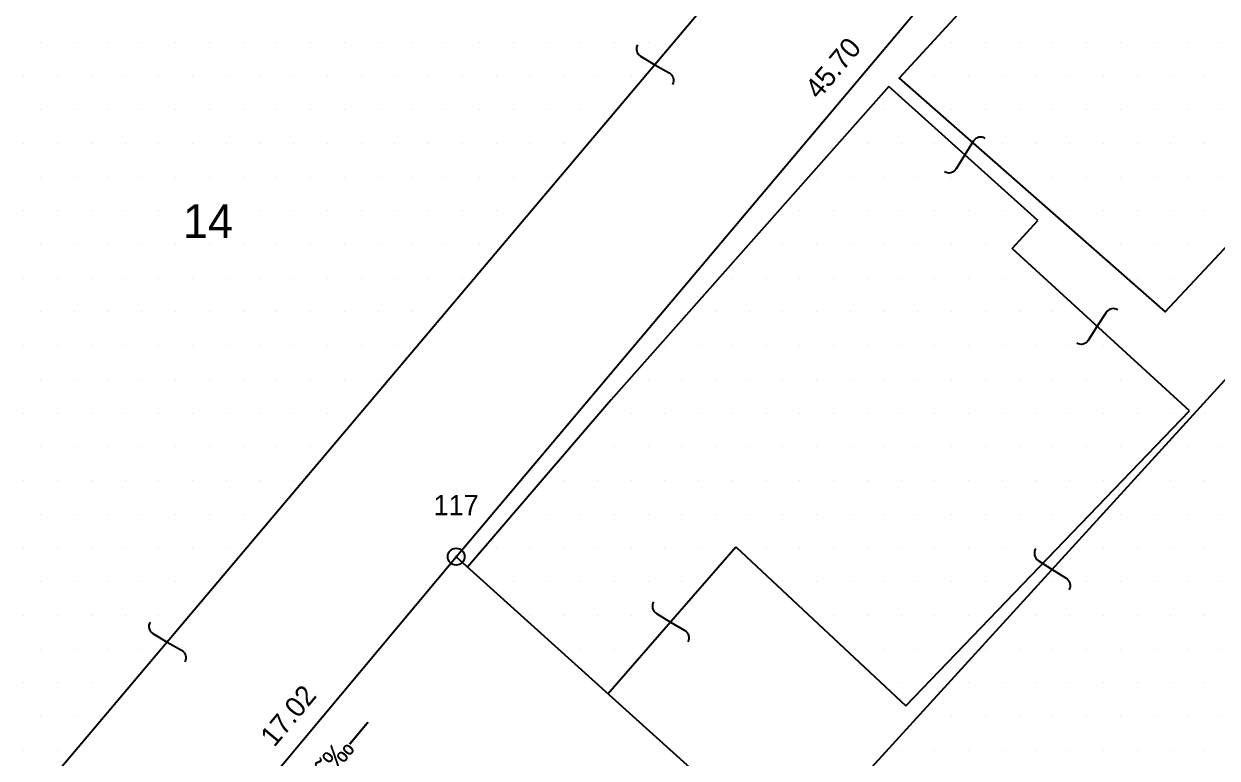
# Model space of a CAD drawing. Header units: feet. Extents: x 199929 to 200372, y 746507 to 746908.
# Drawn here: x 200179.38 to 200223.59, y 746628.46 to 746655.68 of the extents above; entities that cross this region are included whole.
import ezdxf
from ezdxf.enums import TextEntityAlignment as Align

# ---------------------------------------------------------------- set-up
doc = ezdxf.new("R2010")
doc.units = ezdxf.units.FT
doc.header["$LTSCALE"] = 5
doc.header["$MEASUREMENT"] = 0
doc.layers.get('0').update_dxf_attribs({"linetype": 'CONTINUOUS'})
for name, color, linetype in [('2NEW_PT', 7, 'CONTINUOUS'), ('701', 3, 'CONTINUOUS'), ('701_H', 3, 'CONTINUOUS'), ('728', 3, 'CONTINUOUS'), ('GVUL_C51-', 7, 'CONTINUOUS'), ('NUMLOT_AUTO', 7, 'CONTINUOUS'), ('OLD_FRONTS', 7, 'CONTINUOUS'), ('TR_ANOT_FRONTS', 7, 'CONTINUOUS'), ('TR_ANOT_L', 7, 'CONTINUOUS')]:
    doc.layers.add(name, color=color, linetype=linetype)
doc.styles.add('TRHEBTXT', font='HEBTXT.SHX')

# ---------------------------------------------------------------- blocks, each defined once
blk = doc.blocks.new('TRP0002')
at = {"linetype": 'Continuous'}
blk.add_circle((0, 0, 3000), 0.5, dxfattribs=at)
blk.add_point((0, 0))
at = {"style": 'TRHEBTXT', "flags": 8}
blk.add_attdef('NAME', text='', height=1.2, dxfattribs=at).set_placement((0, 2.1), align=Align.BOTTOM_CENTER)
blk.add_attdef('HIGHTM', text='', height=1.6, dxfattribs=at).set_placement((-1, 0), align=Align.RIGHT)
blk.add_attdef('HIGHTC', (1, 0), '', height=1.6, dxfattribs=at)
blk.add_attdef('MARK', text='', height=2, dxfattribs=at).set_placement((0, -1.3), align=Align.TOP_CENTER)
blk = doc.blocks.new('*X116')
at = {"color": 0}
for p, q in [((200211.25, 746652.5), (200211.25, 746652.5)), ((200210.625, 746651.25), (200210.625, 746651.25)), ((200211.875, 746651.25), (200211.875, 746651.25)), ((200213.125, 746651.25), (200213.125, 746651.25)), ((200208.75, 746650), (200208.75, 746650)), ((200210, 746650), (200210, 746650)), ((200211.25, 746650), (200211.25, 746650)), ((200212.5, 746650), (200212.5, 746650)), ((200213.75, 746650), (200213.75, 746650)), ((200215, 746650), (200215, 746650)), ((200208.125, 746648.75), (200208.125, 746648.75)), ((200209.375, 746648.75), (200209.375, 746648.75)), ((200210.625, 746648.75), (200210.625, 746648.75)), ((200211.875, 746648.75), (200211.875, 746648.75)), ((200213.125, 746648.75), (200213.125, 746648.75)), ((200214.375, 746648.75), (200214.375, 746648.75)), ((200215.625, 746648.75), (200215.625, 746648.75)), ((200206.25, 746647.5), (200206.25, 746647.5)), ((200207.5, 746647.5), (200207.5, 746647.5)), ((200208.75, 746647.5), (200208.75, 746647.5)), ((200210, 746647.5), (200210, 746647.5)), ((200211.25, 746647.5), (200211.25, 746647.5)), ((200212.5, 746647.5), (200212.5, 746647.5)), ((200213.75, 746647.5), (200213.75, 746647.5)), ((200215, 746647.5), (200215, 746647.5)), ((200205.625, 746646.25), (200205.625, 746646.25)), ((200206.875, 746646.25), (200206.875, 746646.25)), ((200208.125, 746646.25), (200208.125, 746646.25)), ((200209.375, 746646.25), (200209.375, 746646.25)), ((200210.625, 746646.25), (200210.625, 746646.25)), ((200211.875, 746646.25), (200211.875, 746646.25)), ((200213.125, 746646.25), (200213.125, 746646.25)), ((200214.375, 746646.25), (200214.375, 746646.25)), ((200215.625, 746646.25), (200215.625, 746646.25)), ((200216.875, 746646.25), (200216.875, 746646.25)), ((200205, 746645), (200205, 746645)), ((200206.25, 746645), (200206.25, 746645)), ((200207.5, 746645), (200207.5, 746645)), ((200208.75, 746645), (200208.75, 746645)), ((200210, 746645), (200210, 746645)), ((200211.25, 746645), (200211.25, 746645)), ((200212.5, 746645), (200212.5, 746645)), ((200213.75, 746645), (200213.75, 746645)), ((200215, 746645), (200215, 746645)), ((200216.25, 746645), (200216.25, 746645)), ((200217.5, 746645), (200217.5, 746645)), ((200203.125, 746643.75), (200203.125, 746643.75)), ((200204.375, 746643.75), (200204.375, 746643.75)), ((200205.625, 746643.75), (200205.625, 746643.75)), ((200206.875, 746643.75), (200206.875, 746643.75)), ((200208.125, 746643.75), (200208.125, 746643.75)), ((200209.375, 746643.75), (200209.375, 746643.75)), ((200210.625, 746643.75), (200210.625, 746643.75)), ((200211.875, 746643.75), (200211.875, 746643.75)), ((200213.125, 746643.75), (200213.125, 746643.75)), ((200214.375, 746643.75), (200214.375, 746643.75)), ((200215.625, 746643.75), (200215.625, 746643.75)), ((200216.875, 746643.75), (200216.875, 746643.75)), ((200218.125, 746643.75), (200218.125, 746643.75)), ((200219.375, 746643.75), (200219.375, 746643.75)), ((200202.5, 746642.5), (200202.5, 746642.5)), ((200203.75, 746642.5), (200203.75, 746642.5)), ((200205, 746642.5), (200205, 746642.5)), ((200206.25, 746642.5), (200206.25, 746642.5)), ((200207.5, 746642.5), (200207.5, 746642.5)), ((200208.75, 746642.5), (200208.75, 746642.5)), ((200210, 746642.5), (200210, 746642.5)), ((200211.25, 746642.5), (200211.25, 746642.5)), ((200212.5, 746642.5), (200212.5, 746642.5)), ((200213.75, 746642.5), (200213.75, 746642.5)), ((200215, 746642.5), (200215, 746642.5)), ((200216.25, 746642.5), (200216.25, 746642.5)), ((200217.5, 746642.5), (200217.5, 746642.5)), ((200218.75, 746642.5), (200218.75, 746642.5)), ((200220, 746642.5), (200220, 746642.5)), ((200221.25, 746642.5), (200221.25, 746642.5)), ((200201.875, 746641.25), (200201.875, 746641.25)), ((200203.125, 746641.25), (200203.125, 746641.25)), ((200204.375, 746641.25), (200204.375, 746641.25)), ((200205.625, 746641.25), (200205.625, 746641.25)), ((200206.875, 746641.25), (200206.875, 746641.25)), ((200208.125, 746641.25), (200208.125, 746641.25)), ((200209.375, 746641.25), (200209.375, 746641.25)), ((200210.625, 746641.25), (200210.625, 746641.25)), ((200211.875, 746641.25), (200211.875, 746641.25)), ((200213.125, 746641.25), (200213.125, 746641.25)), ((200214.375, 746641.25), (200214.375, 746641.25)), ((200215.625, 746641.25), (200215.625, 746641.25)), ((200216.875, 746641.25), (200216.875, 746641.25)), ((200218.125, 746641.25), (200218.125, 746641.25)), ((200219.375, 746641.25), (200219.375, 746641.25)), ((200220.625, 746641.25), (200220.625, 746641.25)), ((200221.875, 746641.25), (200221.875, 746641.25)), ((200200, 746640), (200200, 746640)), ((200201.25, 746640), (200201.25, 746640)), ((200202.5, 746640), (200202.5, 746640)), ((200203.75, 746640), (200203.75, 746640)), ((200205, 746640), (200205, 746640)), ((200206.25, 746640), (200206.25, 746640)), ((200207.5, 746640), (200207.5, 746640)), ((200208.75, 746640), (200208.75, 746640)), ((200210, 746640), (200210, 746640)), ((200211.25, 746640), (200211.25, 746640)), ((200212.5, 746640), (200212.5, 746640)), ((200213.75, 746640), (200213.75, 746640)), ((200215, 746640), (200215, 746640)), ((200216.25, 746640), (200216.25, 746640)), ((200217.5, 746640), (200217.5, 746640)), ((200218.75, 746640), (200218.75, 746640)), ((200220, 746640), (200220, 746640)), ((200221.25, 746640), (200221.25, 746640)), ((200199.375, 746638.75), (200199.375, 746638.75)), ((200200.625, 746638.75), (200200.625, 746638.75)), ((200201.875, 746638.75), (200201.875, 746638.75)), ((200203.125, 746638.75), (200203.125, 746638.75)), ((200204.375, 746638.75), (200204.375, 746638.75)), ((200205.625, 746638.75), (200205.625, 746638.75)), ((200206.875, 746638.75), (200206.875, 746638.75)), ((200208.125, 746638.75), (200208.125, 746638.75)), ((200209.375, 746638.75), (200209.375, 746638.75)), ((200210.625, 746638.75), (200210.625, 746638.75)), ((200211.875, 746638.75), (200211.875, 746638.75)), ((200213.125, 746638.75), (200213.125, 746638.75)), ((200214.375, 746638.75), (200214.375, 746638.75)), ((200215.625, 746638.75), (200215.625, 746638.75)), ((200216.875, 746638.75), (200216.875, 746638.75)), ((200218.125, 746638.75), (200218.125, 746638.75)), ((200219.375, 746638.75), (200219.375, 746638.75)), ((200197.5, 746637.5), (200197.5, 746637.5)), ((200198.75, 746637.5), (200198.75, 746637.5)), ((200200, 746637.5), (200200, 746637.5)), ((200201.25, 746637.5), (200201.25, 746637.5)), ((200202.5, 746637.5), (200202.5, 746637.5)), ((200203.75, 746637.5), (200203.75, 746637.5)), ((200205, 746637.5), (200205, 746637.5)), ((200206.25, 746637.5), (200206.25, 746637.5)), ((200207.5, 746637.5), (200207.5, 746637.5)), ((200208.75, 746637.5), (200208.75, 746637.5)), ((200210, 746637.5), (200210, 746637.5)), ((200211.25, 746637.5), (200211.25, 746637.5)), ((200212.5, 746637.5), (200212.5, 746637.5)), ((200213.75, 746637.5), (200213.75, 746637.5)), ((200215, 746637.5), (200215, 746637.5)), ((200216.25, 746637.5), (200216.25, 746637.5)), ((200217.5, 746637.5), (200217.5, 746637.5)), ((200218.75, 746637.5), (200218.75, 746637.5)), ((200196.875, 746636.25), (200196.875, 746636.25)), ((200198.125, 746636.25), (200198.125, 746636.25)), ((200199.375, 746636.25), (200199.375, 746636.25)), ((200200.625, 746636.25), (200200.625, 746636.25)), ((200201.875, 746636.25), (200201.875, 746636.25)), ((200203.125, 746636.25), (200203.125, 746636.25)), ((200204.375, 746636.25), (200204.375, 746636.25)), ((200205.625, 746636.25), (200205.625, 746636.25)), ((200206.875, 746636.25), (200206.875, 746636.25)), ((200208.125, 746636.25), (200208.125, 746636.25)), ((200209.375, 746636.25), (200209.375, 746636.25)), ((200210.625, 746636.25), (200210.625, 746636.25)), ((200211.875, 746636.25), (200211.875, 746636.25)), ((200213.125, 746636.25), (200213.125, 746636.25)), ((200214.375, 746636.25), (200214.375, 746636.25)), ((200215.625, 746636.25), (200215.625, 746636.25)), ((200216.875, 746636.25), (200216.875, 746636.25)), ((200196.25, 746635), (200196.25, 746635)), ((200197.5, 746635), (200197.5, 746635)), ((200198.75, 746635), (200198.75, 746635)), ((200200, 746635), (200200, 746635)), ((200201.25, 746635), (200201.25, 746635)), ((200202.5, 746635), (200202.5, 746635)), ((200203.75, 746635), (200203.75, 746635)), ((200207.5, 746635), (200207.5, 746635)), ((200208.75, 746635), (200208.75, 746635)), ((200210, 746635), (200210, 746635)), ((200211.25, 746635), (200211.25, 746635)), ((200212.5, 746635), (200212.5, 746635)), ((200213.75, 746635), (200213.75, 746635)), ((200215, 746635), (200215, 746635)), ((200216.25, 746635), (200216.25, 746635)), ((200198.125, 746633.75), (200198.125, 746633.75)), ((200199.375, 746633.75), (200199.375, 746633.75)), ((200200.625, 746633.75), (200200.625, 746633.75)), ((200201.875, 746633.75), (200201.875, 746633.75)), ((200203.125, 746633.75), (200203.125, 746633.75)), ((200209.375, 746633.75), (200209.375, 746633.75)), ((200210.625, 746633.75), (200210.625, 746633.75)), ((200211.875, 746633.75), (200211.875, 746633.75)), ((200213.125, 746633.75), (200213.125, 746633.75)), ((200214.375, 746633.75), (200214.375, 746633.75)), ((200200, 746632.5), (200200, 746632.5)), ((200201.25, 746632.5), (200201.25, 746632.5)), ((200210, 746632.5), (200210, 746632.5)), ((200211.25, 746632.5), (200211.25, 746632.5)), ((200212.5, 746632.5), (200212.5, 746632.5)), ((200213.75, 746632.5), (200213.75, 746632.5)), ((200200.625, 746631.25), (200200.625, 746631.25)), ((200211.875, 746631.25), (200211.875, 746631.25))]:
    blk.add_line(p, q, dxfattribs=at)
blk = doc.blocks.new('*X117')
at = {"color": 0}
for p, q in [((200225, 746667.5), (200225, 746667.5)), ((200224.375, 746666.25), (200224.375, 746666.25)), ((200225.625, 746666.25), (200225.625, 746666.25)), ((200222.5, 746665), (200222.5, 746665)), ((200223.75, 746665), (200223.75, 746665)), ((200225, 746665), (200225, 746665)), ((200226.25, 746665), (200226.25, 746665)), ((200227.5, 746665), (200227.5, 746665)), ((200221.875, 746663.75), (200221.875, 746663.75)), ((200223.125, 746663.75), (200223.125, 746663.75)), ((200224.375, 746663.75), (200224.375, 746663.75)), ((200225.625, 746663.75), (200225.625, 746663.75)), ((200226.875, 746663.75), (200226.875, 746663.75)), ((200228.125, 746663.75), (200228.125, 746663.75)), ((200220, 746662.5), (200220, 746662.5)), ((200221.25, 746662.5), (200221.25, 746662.5)), ((200222.5, 746662.5), (200222.5, 746662.5)), ((200223.75, 746662.5), (200223.75, 746662.5)), ((200225, 746662.5), (200225, 746662.5)), ((200226.25, 746662.5), (200226.25, 746662.5)), ((200227.5, 746662.5), (200227.5, 746662.5)), ((200228.75, 746662.5), (200228.75, 746662.5)), ((200230, 746662.5), (200230, 746662.5)), ((200219.375, 746661.25), (200219.375, 746661.25)), ((200220.625, 746661.25), (200220.625, 746661.25)), ((200221.875, 746661.25), (200221.875, 746661.25)), ((200223.125, 746661.25), (200223.125, 746661.25)), ((200224.375, 746661.25), (200224.375, 746661.25)), ((200225.625, 746661.25), (200225.625, 746661.25)), ((200226.875, 746661.25), (200226.875, 746661.25)), ((200228.125, 746661.25), (200228.125, 746661.25)), ((200229.375, 746661.25), (200229.375, 746661.25)), ((200230.625, 746661.25), (200230.625, 746661.25)), ((200218.75, 746660), (200218.75, 746660)), ((200220, 746660), (200220, 746660)), ((200221.25, 746660), (200221.25, 746660)), ((200222.5, 746660), (200222.5, 746660)), ((200223.75, 746660), (200223.75, 746660)), ((200225, 746660), (200225, 746660)), ((200226.25, 746660), (200226.25, 746660)), ((200227.5, 746660), (200227.5, 746660)), ((200228.75, 746660), (200228.75, 746660)), ((200230, 746660), (200230, 746660)), ((200231.25, 746660), (200231.25, 746660)), ((200232.5, 746660), (200232.5, 746660)), ((200216.875, 746658.75), (200216.875, 746658.75)), ((200218.125, 746658.75), (200218.125, 746658.75)), ((200219.375, 746658.75), (200219.375, 746658.75)), ((200220.625, 746658.75), (200220.625, 746658.75)), ((200221.875, 746658.75), (200221.875, 746658.75)), ((200223.125, 746658.75), (200223.125, 746658.75)), ((200224.375, 746658.75), (200224.375, 746658.75)), ((200225.625, 746658.75), (200225.625, 746658.75)), ((200226.875, 746658.75), (200226.875, 746658.75)), ((200228.125, 746658.75), (200228.125, 746658.75)), ((200229.375, 746658.75), (200229.375, 746658.75)), ((200230.625, 746658.75), (200230.625, 746658.75)), ((200231.875, 746658.75), (200231.875, 746658.75)), ((200233.125, 746658.75), (200233.125, 746658.75)), ((200234.375, 746658.75), (200234.375, 746658.75)), ((200216.25, 746657.5), (200216.25, 746657.5)), ((200217.5, 746657.5), (200217.5, 746657.5)), ((200218.75, 746657.5), (200218.75, 746657.5)), ((200220, 746657.5), (200220, 746657.5)), ((200221.25, 746657.5), (200221.25, 746657.5)), ((200222.5, 746657.5), (200222.5, 746657.5)), ((200223.75, 746657.5), (200223.75, 746657.5)), ((200225, 746657.5), (200225, 746657.5)), ((200226.25, 746657.5), (200226.25, 746657.5)), ((200227.5, 746657.5), (200227.5, 746657.5)), ((200228.75, 746657.5), (200228.75, 746657.5)), ((200230, 746657.5), (200230, 746657.5)), ((200231.25, 746657.5), (200231.25, 746657.5)), ((200232.5, 746657.5), (200232.5, 746657.5)), ((200214.375, 746656.25), (200214.375, 746656.25)), ((200215.625, 746656.25), (200215.625, 746656.25)), ((200216.875, 746656.25), (200216.875, 746656.25)), ((200218.125, 746656.25), (200218.125, 746656.25)), ((200219.375, 746656.25), (200219.375, 746656.25)), ((200220.625, 746656.25), (200220.625, 746656.25)), ((200221.875, 746656.25), (200221.875, 746656.25)), ((200223.125, 746656.25), (200223.125, 746656.25)), ((200224.375, 746656.25), (200224.375, 746656.25)), ((200225.625, 746656.25), (200225.625, 746656.25)), ((200226.875, 746656.25), (200226.875, 746656.25)), ((200228.125, 746656.25), (200228.125, 746656.25)), ((200229.375, 746656.25), (200229.375, 746656.25)), ((200230.625, 746656.25), (200230.625, 746656.25)), ((200231.875, 746656.25), (200231.875, 746656.25)), ((200213.75, 746655), (200213.75, 746655)), ((200215, 746655), (200215, 746655)), ((200216.25, 746655), (200216.25, 746655)), ((200217.5, 746655), (200217.5, 746655)), ((200218.75, 746655), (200218.75, 746655)), ((200220, 746655), (200220, 746655)), ((200221.25, 746655), (200221.25, 746655)), ((200222.5, 746655), (200222.5, 746655)), ((200223.75, 746655), (200223.75, 746655)), ((200225, 746655), (200225, 746655)), ((200226.25, 746655), (200226.25, 746655)), ((200227.5, 746655), (200227.5, 746655)), ((200228.75, 746655), (200228.75, 746655)), ((200230, 746655), (200230, 746655)), ((200213.125, 746653.75), (200213.125, 746653.75)), ((200214.375, 746653.75), (200214.375, 746653.75)), ((200215.625, 746653.75), (200215.625, 746653.75)), ((200216.875, 746653.75), (200216.875, 746653.75)), ((200218.125, 746653.75), (200218.125, 746653.75)), ((200219.375, 746653.75), (200219.375, 746653.75)), ((200220.625, 746653.75), (200220.625, 746653.75)), ((200221.875, 746653.75), (200221.875, 746653.75)), ((200223.125, 746653.75), (200223.125, 746653.75)), ((200224.375, 746653.75), (200224.375, 746653.75)), ((200225.625, 746653.75), (200225.625, 746653.75)), ((200226.875, 746653.75), (200226.875, 746653.75)), ((200228.125, 746653.75), (200228.125, 746653.75)), ((200229.375, 746653.75), (200229.375, 746653.75)), ((200213.75, 746652.5), (200213.75, 746652.5)), ((200215, 746652.5), (200215, 746652.5)), ((200216.25, 746652.5), (200216.25, 746652.5)), ((200217.5, 746652.5), (200217.5, 746652.5)), ((200218.75, 746652.5), (200218.75, 746652.5)), ((200220, 746652.5), (200220, 746652.5)), ((200221.25, 746652.5), (200221.25, 746652.5)), ((200222.5, 746652.5), (200222.5, 746652.5)), ((200223.75, 746652.5), (200223.75, 746652.5)), ((200225, 746652.5), (200225, 746652.5)), ((200226.25, 746652.5), (200226.25, 746652.5)), ((200227.5, 746652.5), (200227.5, 746652.5)), ((200215.625, 746651.25), (200215.625, 746651.25)), ((200216.875, 746651.25), (200216.875, 746651.25)), ((200218.125, 746651.25), (200218.125, 746651.25)), ((200219.375, 746651.25), (200219.375, 746651.25)), ((200220.625, 746651.25), (200220.625, 746651.25)), ((200221.875, 746651.25), (200221.875, 746651.25)), ((200223.125, 746651.25), (200223.125, 746651.25)), ((200224.375, 746651.25), (200224.375, 746651.25)), ((200225.625, 746651.25), (200225.625, 746651.25)), ((200226.875, 746651.25), (200226.875, 746651.25)), ((200216.25, 746650), (200216.25, 746650)), ((200217.5, 746650), (200217.5, 746650)), ((200218.75, 746650), (200218.75, 746650)), ((200220, 746650), (200220, 746650)), ((200221.25, 746650), (200221.25, 746650)), ((200222.5, 746650), (200222.5, 746650)), ((200223.75, 746650), (200223.75, 746650)), ((200225, 746650), (200225, 746650)), ((200226.25, 746650), (200226.25, 746650)), ((200218.125, 746648.75), (200218.125, 746648.75)), ((200219.375, 746648.75), (200219.375, 746648.75)), ((200220.625, 746648.75), (200220.625, 746648.75)), ((200221.875, 746648.75), (200221.875, 746648.75)), ((200223.125, 746648.75), (200223.125, 746648.75)), ((200224.375, 746648.75), (200224.375, 746648.75)), ((200220, 746647.5), (200220, 746647.5)), ((200221.25, 746647.5), (200221.25, 746647.5)), ((200222.5, 746647.5), (200222.5, 746647.5)), ((200223.75, 746647.5), (200223.75, 746647.5)), ((200220.625, 746646.25), (200220.625, 746646.25)), ((200221.875, 746646.25), (200221.875, 746646.25))]:
    blk.add_line(p, q, dxfattribs=at)
blk = doc.blocks.new('*X122')
at = {"color": 0}
for p, q in [((200238.75, 746657.5), (200238.75, 746657.5)), ((200236.875, 746656.25), (200236.875, 746656.25)), ((200238.125, 746656.25), (200238.125, 746656.25)), ((200239.375, 746656.25), (200239.375, 746656.25)), ((200240.625, 746656.25), (200240.625, 746656.25)), ((200236.25, 746655), (200236.25, 746655)), ((200237.5, 746655), (200237.5, 746655)), ((200238.75, 746655), (200238.75, 746655)), ((200240, 746655), (200240, 746655)), ((200241.25, 746655), (200241.25, 746655)), ((200234.375, 746653.75), (200234.375, 746653.75)), ((200235.625, 746653.75), (200235.625, 746653.75)), ((200236.875, 746653.75), (200236.875, 746653.75)), ((200238.125, 746653.75), (200238.125, 746653.75)), ((200239.375, 746653.75), (200239.375, 746653.75)), ((200240.625, 746653.75), (200240.625, 746653.75)), ((200241.875, 746653.75), (200241.875, 746653.75)), ((200243.125, 746653.75), (200243.125, 746653.75)), ((200233.75, 746652.5), (200233.75, 746652.5)), ((200235, 746652.5), (200235, 746652.5)), ((200236.25, 746652.5), (200236.25, 746652.5)), ((200237.5, 746652.5), (200237.5, 746652.5)), ((200238.75, 746652.5), (200238.75, 746652.5)), ((200240, 746652.5), (200240, 746652.5)), ((200241.25, 746652.5), (200241.25, 746652.5)), ((200242.5, 746652.5), (200242.5, 746652.5)), ((200243.75, 746652.5), (200243.75, 746652.5)), ((200231.875, 746651.25), (200231.875, 746651.25)), ((200233.125, 746651.25), (200233.125, 746651.25)), ((200234.375, 746651.25), (200234.375, 746651.25)), ((200235.625, 746651.25), (200235.625, 746651.25)), ((200236.875, 746651.25), (200236.875, 746651.25)), ((200238.125, 746651.25), (200238.125, 746651.25)), ((200239.375, 746651.25), (200239.375, 746651.25)), ((200240.625, 746651.25), (200240.625, 746651.25)), ((200241.875, 746651.25), (200241.875, 746651.25)), ((200243.125, 746651.25), (200243.125, 746651.25)), ((200244.375, 746651.25), (200244.375, 746651.25)), ((200245.625, 746651.25), (200245.625, 746651.25)), ((200231.25, 746650), (200231.25, 746650)), ((200232.5, 746650), (200232.5, 746650)), ((200233.75, 746650), (200233.75, 746650)), ((200235, 746650), (200235, 746650)), ((200236.25, 746650), (200236.25, 746650)), ((200237.5, 746650), (200237.5, 746650)), ((200238.75, 746650), (200238.75, 746650)), ((200240, 746650), (200240, 746650)), ((200241.25, 746650), (200241.25, 746650)), ((200242.5, 746650), (200242.5, 746650)), ((200243.75, 746650), (200243.75, 746650)), ((200245, 746650), (200245, 746650)), ((200246.25, 746650), (200246.25, 746650)), ((200230.625, 746648.75), (200230.625, 746648.75)), ((200231.875, 746648.75), (200231.875, 746648.75)), ((200233.125, 746648.75), (200233.125, 746648.75)), ((200234.375, 746648.75), (200234.375, 746648.75)), ((200235.625, 746648.75), (200235.625, 746648.75)), ((200236.875, 746648.75), (200236.875, 746648.75)), ((200238.125, 746648.75), (200238.125, 746648.75)), ((200239.375, 746648.75), (200239.375, 746648.75)), ((200240.625, 746648.75), (200240.625, 746648.75)), ((200241.875, 746648.75), (200241.875, 746648.75)), ((200243.125, 746648.75), (200243.125, 746648.75)), ((200244.375, 746648.75), (200244.375, 746648.75)), ((200228.75, 746647.5), (200228.75, 746647.5)), ((200230, 746647.5), (200230, 746647.5)), ((200231.25, 746647.5), (200231.25, 746647.5)), ((200232.5, 746647.5), (200232.5, 746647.5)), ((200233.75, 746647.5), (200233.75, 746647.5)), ((200235, 746647.5), (200235, 746647.5)), ((200236.25, 746647.5), (200236.25, 746647.5)), ((200237.5, 746647.5), (200237.5, 746647.5)), ((200238.75, 746647.5), (200238.75, 746647.5)), ((200240, 746647.5), (200240, 746647.5)), ((200241.25, 746647.5), (200241.25, 746647.5)), ((200242.5, 746647.5), (200242.5, 746647.5)), ((200243.75, 746647.5), (200243.75, 746647.5)), ((200228.125, 746646.25), (200228.125, 746646.25)), ((200229.375, 746646.25), (200229.375, 746646.25)), ((200230.625, 746646.25), (200230.625, 746646.25)), ((200231.875, 746646.25), (200231.875, 746646.25)), ((200233.125, 746646.25), (200233.125, 746646.25)), ((200234.375, 746646.25), (200234.375, 746646.25)), ((200235.625, 746646.25), (200235.625, 746646.25)), ((200236.875, 746646.25), (200236.875, 746646.25)), ((200238.125, 746646.25), (200238.125, 746646.25)), ((200239.375, 746646.25), (200239.375, 746646.25)), ((200240.625, 746646.25), (200240.625, 746646.25)), ((200241.875, 746646.25), (200241.875, 746646.25)), ((200243.125, 746646.25), (200243.125, 746646.25)), ((200226.25, 746645), (200226.25, 746645)), ((200227.5, 746645), (200227.5, 746645)), ((200228.75, 746645), (200228.75, 746645)), ((200230, 746645), (200230, 746645)), ((200231.25, 746645), (200231.25, 746645)), ((200232.5, 746645), (200232.5, 746645)), ((200233.75, 746645), (200233.75, 746645)), ((200235, 746645), (200235, 746645)), ((200236.25, 746645), (200236.25, 746645)), ((200237.5, 746645), (200237.5, 746645)), ((200238.75, 746645), (200238.75, 746645)), ((200240, 746645), (200240, 746645)), ((200241.25, 746645), (200241.25, 746645)), ((200225.625, 746643.75), (200225.625, 746643.75)), ((200226.875, 746643.75), (200226.875, 746643.75)), ((200228.125, 746643.75), (200228.125, 746643.75)), ((200229.375, 746643.75), (200229.375, 746643.75)), ((200230.625, 746643.75), (200230.625, 746643.75)), ((200231.875, 746643.75), (200231.875, 746643.75)), ((200233.125, 746643.75), (200233.125, 746643.75)), ((200234.375, 746643.75), (200234.375, 746643.75)), ((200235.625, 746643.75), (200235.625, 746643.75)), ((200236.875, 746643.75), (200236.875, 746643.75)), ((200238.125, 746643.75), (200238.125, 746643.75)), ((200239.375, 746643.75), (200239.375, 746643.75)), ((200240.625, 746643.75), (200240.625, 746643.75)), ((200225, 746642.5), (200225, 746642.5)), ((200226.25, 746642.5), (200226.25, 746642.5)), ((200227.5, 746642.5), (200227.5, 746642.5)), ((200228.75, 746642.5), (200228.75, 746642.5)), ((200230, 746642.5), (200230, 746642.5)), ((200231.25, 746642.5), (200231.25, 746642.5)), ((200232.5, 746642.5), (200232.5, 746642.5)), ((200233.75, 746642.5), (200233.75, 746642.5)), ((200235, 746642.5), (200235, 746642.5)), ((200236.25, 746642.5), (200236.25, 746642.5)), ((200237.5, 746642.5), (200237.5, 746642.5)), ((200238.75, 746642.5), (200238.75, 746642.5)), ((200223.125, 746641.25), (200223.125, 746641.25)), ((200224.375, 746641.25), (200224.375, 746641.25)), ((200225.625, 746641.25), (200225.625, 746641.25)), ((200226.875, 746641.25), (200226.875, 746641.25)), ((200228.125, 746641.25), (200228.125, 746641.25)), ((200229.375, 746641.25), (200229.375, 746641.25)), ((200230.625, 746641.25), (200230.625, 746641.25)), ((200231.875, 746641.25), (200231.875, 746641.25)), ((200233.125, 746641.25), (200233.125, 746641.25)), ((200234.375, 746641.25), (200234.375, 746641.25)), ((200235.625, 746641.25), (200235.625, 746641.25)), ((200236.875, 746641.25), (200236.875, 746641.25)), ((200238.125, 746641.25), (200238.125, 746641.25)), ((200222.5, 746640), (200222.5, 746640)), ((200223.75, 746640), (200223.75, 746640)), ((200225, 746640), (200225, 746640)), ((200226.25, 746640), (200226.25, 746640)), ((200227.5, 746640), (200227.5, 746640)), ((200228.75, 746640), (200228.75, 746640)), ((200230, 746640), (200230, 746640)), ((200231.25, 746640), (200231.25, 746640)), ((200232.5, 746640), (200232.5, 746640)), ((200233.75, 746640), (200233.75, 746640)), ((200235, 746640), (200235, 746640)), ((200236.25, 746640), (200236.25, 746640)), ((200220.625, 746638.75), (200220.625, 746638.75)), ((200221.875, 746638.75), (200221.875, 746638.75)), ((200223.125, 746638.75), (200223.125, 746638.75)), ((200224.375, 746638.75), (200224.375, 746638.75)), ((200225.625, 746638.75), (200225.625, 746638.75)), ((200226.875, 746638.75), (200226.875, 746638.75)), ((200228.125, 746638.75), (200228.125, 746638.75)), ((200229.375, 746638.75), (200229.375, 746638.75)), ((200230.625, 746638.75), (200230.625, 746638.75)), ((200231.875, 746638.75), (200231.875, 746638.75)), ((200233.125, 746638.75), (200233.125, 746638.75)), ((200234.375, 746638.75), (200234.375, 746638.75)), ((200235.625, 746638.75), (200235.625, 746638.75)), ((200220, 746637.5), (200220, 746637.5)), ((200221.25, 746637.5), (200221.25, 746637.5)), ((200222.5, 746637.5), (200222.5, 746637.5)), ((200223.75, 746637.5), (200223.75, 746637.5)), ((200225, 746637.5), (200225, 746637.5)), ((200226.25, 746637.5), (200226.25, 746637.5)), ((200227.5, 746637.5), (200227.5, 746637.5)), ((200228.75, 746637.5), (200228.75, 746637.5)), ((200230, 746637.5), (200230, 746637.5)), ((200231.25, 746637.5), (200231.25, 746637.5)), ((200232.5, 746637.5), (200232.5, 746637.5)), ((200233.75, 746637.5), (200233.75, 746637.5)), ((200235, 746637.5), (200235, 746637.5)), ((200219.375, 746636.25), (200219.375, 746636.25)), ((200220.625, 746636.25), (200220.625, 746636.25)), ((200221.875, 746636.25), (200221.875, 746636.25)), ((200223.125, 746636.25), (200223.125, 746636.25)), ((200224.375, 746636.25), (200224.375, 746636.25)), ((200225.625, 746636.25), (200225.625, 746636.25)), ((200226.875, 746636.25), (200226.875, 746636.25)), ((200228.125, 746636.25), (200228.125, 746636.25)), ((200229.375, 746636.25), (200229.375, 746636.25)), ((200230.625, 746636.25), (200230.625, 746636.25)), ((200231.875, 746636.25), (200231.875, 746636.25)), ((200233.125, 746636.25), (200233.125, 746636.25)), ((200217.5, 746635), (200217.5, 746635)), ((200218.75, 746635), (200218.75, 746635)), ((200220, 746635), (200220, 746635)), ((200221.25, 746635), (200221.25, 746635)), ((200222.5, 746635), (200222.5, 746635)), ((200223.75, 746635), (200223.75, 746635)), ((200225, 746635), (200225, 746635)), ((200226.25, 746635), (200226.25, 746635)), ((200227.5, 746635), (200227.5, 746635)), ((200228.75, 746635), (200228.75, 746635)), ((200230, 746635), (200230, 746635)), ((200231.25, 746635), (200231.25, 746635)), ((200232.5, 746635), (200232.5, 746635)), ((200216.875, 746633.75), (200216.875, 746633.75)), ((200218.125, 746633.75), (200218.125, 746633.75)), ((200219.375, 746633.75), (200219.375, 746633.75)), ((200220.625, 746633.75), (200220.625, 746633.75)), ((200221.875, 746633.75), (200221.875, 746633.75)), ((200223.125, 746633.75), (200223.125, 746633.75)), ((200224.375, 746633.75), (200224.375, 746633.75)), ((200225.625, 746633.75), (200225.625, 746633.75)), ((200226.875, 746633.75), (200226.875, 746633.75)), ((200228.125, 746633.75), (200228.125, 746633.75)), ((200229.375, 746633.75), (200229.375, 746633.75)), ((200230.625, 746633.75), (200230.625, 746633.75)), ((200215, 746632.5), (200215, 746632.5)), ((200216.25, 746632.5), (200216.25, 746632.5)), ((200217.5, 746632.5), (200217.5, 746632.5)), ((200218.75, 746632.5), (200218.75, 746632.5)), ((200220, 746632.5), (200220, 746632.5)), ((200221.25, 746632.5), (200221.25, 746632.5)), ((200222.5, 746632.5), (200222.5, 746632.5)), ((200223.75, 746632.5), (200223.75, 746632.5)), ((200225, 746632.5), (200225, 746632.5)), ((200226.25, 746632.5), (200226.25, 746632.5)), ((200227.5, 746632.5), (200227.5, 746632.5)), ((200228.75, 746632.5), (200228.75, 746632.5)), ((200230, 746632.5), (200230, 746632.5)), ((200214.375, 746631.25), (200214.375, 746631.25)), ((200215.625, 746631.25), (200215.625, 746631.25)), ((200216.875, 746631.25), (200216.875, 746631.25)), ((200218.125, 746631.25), (200218.125, 746631.25)), ((200219.375, 746631.25), (200219.375, 746631.25)), ((200220.625, 746631.25), (200220.625, 746631.25)), ((200221.875, 746631.25), (200221.875, 746631.25)), ((200223.125, 746631.25), (200223.125, 746631.25)), ((200224.375, 746631.25), (200224.375, 746631.25)), ((200225.625, 746631.25), (200225.625, 746631.25)), ((200226.875, 746631.25), (200226.875, 746631.25)), ((200228.125, 746631.25), (200228.125, 746631.25)), ((200229.375, 746631.25), (200229.375, 746631.25)), ((200212.5, 746630), (200212.5, 746630)), ((200213.75, 746630), (200213.75, 746630)), ((200215, 746630), (200215, 746630)), ((200216.25, 746630), (200216.25, 746630)), ((200217.5, 746630), (200217.5, 746630)), ((200218.75, 746630), (200218.75, 746630)), ((200220, 746630), (200220, 746630)), ((200221.25, 746630), (200221.25, 746630)), ((200222.5, 746630), (200222.5, 746630)), ((200223.75, 746630), (200223.75, 746630)), ((200225, 746630), (200225, 746630)), ((200226.25, 746630), (200226.25, 746630)), ((200227.5, 746630), (200227.5, 746630)), ((200211.875, 746628.75), (200211.875, 746628.75)), ((200213.125, 746628.75), (200213.125, 746628.75)), ((200214.375, 746628.75), (200214.375, 746628.75)), ((200215.625, 746628.75), (200215.625, 746628.75)), ((200216.875, 746628.75), (200216.875, 746628.75)), ((200218.125, 746628.75), (200218.125, 746628.75)), ((200219.375, 746628.75), (200219.375, 746628.75)), ((200220.625, 746628.75), (200220.625, 746628.75)), ((200221.875, 746628.75), (200221.875, 746628.75)), ((200223.125, 746628.75), (200223.125, 746628.75)), ((200224.375, 746628.75), (200224.375, 746628.75)), ((200225.625, 746628.75), (200225.625, 746628.75)), ((200226.875, 746628.75), (200226.875, 746628.75)), ((200211.25, 746627.5), (200211.25, 746627.5)), ((200212.5, 746627.5), (200212.5, 746627.5)), ((200213.75, 746627.5), (200213.75, 746627.5)), ((200215, 746627.5), (200215, 746627.5)), ((200216.25, 746627.5), (200216.25, 746627.5)), ((200217.5, 746627.5), (200217.5, 746627.5)), ((200218.75, 746627.5), (200218.75, 746627.5)), ((200220, 746627.5), (200220, 746627.5)), ((200221.25, 746627.5), (200221.25, 746627.5)), ((200222.5, 746627.5), (200222.5, 746627.5)), ((200223.75, 746627.5), (200223.75, 746627.5)), ((200225, 746627.5), (200225, 746627.5)), ((200209.375, 746626.25), (200209.375, 746626.25)), ((200210.625, 746626.25), (200210.625, 746626.25)), ((200211.875, 746626.25), (200211.875, 746626.25)), ((200213.125, 746626.25), (200213.125, 746626.25)), ((200214.375, 746626.25), (200214.375, 746626.25)), ((200215.625, 746626.25), (200215.625, 746626.25)), ((200216.875, 746626.25), (200216.875, 746626.25)), ((200218.125, 746626.25), (200218.125, 746626.25)), ((200219.375, 746626.25), (200219.375, 746626.25)), ((200220.625, 746626.25), (200220.625, 746626.25)), ((200221.875, 746626.25), (200221.875, 746626.25)), ((200223.125, 746626.25), (200223.125, 746626.25)), ((200224.375, 746626.25), (200224.375, 746626.25)), ((200208.75, 746625), (200208.75, 746625)), ((200210, 746625), (200210, 746625)), ((200211.25, 746625), (200211.25, 746625)), ((200212.5, 746625), (200212.5, 746625)), ((200213.75, 746625), (200213.75, 746625)), ((200215, 746625), (200215, 746625)), ((200216.25, 746625), (200216.25, 746625)), ((200217.5, 746625), (200217.5, 746625)), ((200218.75, 746625), (200218.75, 746625)), ((200220, 746625), (200220, 746625)), ((200221.25, 746625), (200221.25, 746625)), ((200222.5, 746625), (200222.5, 746625)), ((200210.625, 746623.75), (200210.625, 746623.75)), ((200211.875, 746623.75), (200211.875, 746623.75)), ((200213.125, 746623.75), (200213.125, 746623.75)), ((200214.375, 746623.75), (200214.375, 746623.75)), ((200215.625, 746623.75), (200215.625, 746623.75)), ((200216.875, 746623.75), (200216.875, 746623.75)), ((200218.125, 746623.75), (200218.125, 746623.75)), ((200219.375, 746623.75), (200219.375, 746623.75)), ((200220.625, 746623.75), (200220.625, 746623.75)), ((200221.875, 746623.75), (200221.875, 746623.75)), ((200211.25, 746622.5), (200211.25, 746622.5)), ((200212.5, 746622.5), (200212.5, 746622.5)), ((200213.75, 746622.5), (200213.75, 746622.5)), ((200215, 746622.5), (200215, 746622.5)), ((200216.25, 746622.5), (200216.25, 746622.5)), ((200217.5, 746622.5), (200217.5, 746622.5)), ((200218.75, 746622.5), (200218.75, 746622.5)), ((200220, 746622.5), (200220, 746622.5)), ((200221.25, 746622.5), (200221.25, 746622.5)), ((200213.125, 746621.25), (200213.125, 746621.25)), ((200214.375, 746621.25), (200214.375, 746621.25)), ((200215.625, 746621.25), (200215.625, 746621.25)), ((200216.875, 746621.25), (200216.875, 746621.25)), ((200218.125, 746621.25), (200218.125, 746621.25)), ((200219.375, 746621.25), (200219.375, 746621.25)), ((200213.75, 746620), (200213.75, 746620)), ((200215, 746620), (200215, 746620)), ((200216.25, 746620), (200216.25, 746620)), ((200217.5, 746620), (200217.5, 746620)), ((200218.75, 746620), (200218.75, 746620)), ((200215.625, 746618.75), (200215.625, 746618.75)), ((200216.875, 746618.75), (200216.875, 746618.75)), ((200216.25, 746617.5), (200216.25, 746617.5))]:
    blk.add_line(p, q, dxfattribs=at)
blk = doc.blocks.new('ANOT13')
at = {"style": 'TRHEBTXT', "flags": 8}
blk.add_attdef('TEXT', text='', height=1.28, dxfattribs=at).set_placement((0.044, -1.475), align=Align.TOP_CENTER)
blk = doc.blocks.new('TR_FRONT')
at = {"style": 'TRHEBTXT', "flags": 8}
blk.add_attdef('FRONT', text='', height=1.2, dxfattribs=at).set_placement((0, -1), align=Align.TOP_CENTER)
blk = doc.blocks.new('ANOT105')
blk.add_lwpolyline([(0.255, 1.539, 0.414214), (-0.158, 0.965), (0, 0), (0.184, -0.968, -0.414214), (-0.213, -1.553)], format="xyb")
blk = doc.blocks.new('TR_LOT')
at = {"flags": 8}
blk.add_attdef('LOT', (0, 0), '', height=2, dxfattribs=at)

msp = doc.modelspace()

# ---------------------------------------------------------------- linework, layer by layer
at = {"layer": '701'}
for p, q in [((200216.22, 746670.12), (200179.63, 746626.78)), ((200211.42, 746653.36), (200201.12, 746641.73)), ((200216.94, 746648.39), (200211.42, 746653.36)), ((200215.99, 746647.35), (200216.94, 746648.39)), ((200222.56, 746641.34), (200215.99, 746647.35)), ((200201.12, 746641.73), (200195.817, 746635.545)), ((200212.05, 746630.4), (200222.56, 746641.34)), ((200201.017, 746630.853), (200205.76, 746636.3)), ((200205.76, 746636.3), (200212.05, 746630.4))]:
    msp.add_line(p, q, dxfattribs=at)
msp.add_lwpolyline([(200224.79, 746667.77), (200211.81, 746653.67), (200221.66, 746645), (200234.49, 746658.72), (200224.79, 746667.77)], dxfattribs=at)
at = {"layer": '701_H'}
for p, q in [((200180, 746655), (200180, 746655)), ((200181.25, 746655), (200181.25, 746655)), ((200182.5, 746655), (200182.5, 746655)), ((200183.75, 746655), (200183.75, 746655)), ((200185, 746655), (200185, 746655)), ((200186.25, 746655), (200186.25, 746655)), ((200187.5, 746655), (200187.5, 746655)), ((200188.75, 746655), (200188.75, 746655)), ((200190, 746655), (200190, 746655)), ((200191.25, 746655), (200191.25, 746655)), ((200192.5, 746655), (200192.5, 746655)), ((200193.75, 746655), (200193.75, 746655)), ((200195, 746655), (200195, 746655)), ((200196.25, 746655), (200196.25, 746655)), ((200197.5, 746655), (200197.5, 746655)), ((200198.75, 746655), (200198.75, 746655)), ((200200, 746655), (200200, 746655)), ((200201.25, 746655), (200201.25, 746655)), ((200202.5, 746655), (200202.5, 746655)), ((200179.375, 746653.75), (200179.375, 746653.75)), ((200180.625, 746653.75), (200180.625, 746653.75)), ((200181.875, 746653.75), (200181.875, 746653.75)), ((200183.125, 746653.75), (200183.125, 746653.75)), ((200184.375, 746653.75), (200184.375, 746653.75)), ((200185.625, 746653.75), (200185.625, 746653.75)), ((200186.875, 746653.75), (200186.875, 746653.75)), ((200188.125, 746653.75), (200188.125, 746653.75)), ((200189.375, 746653.75), (200189.375, 746653.75)), ((200190.625, 746653.75), (200190.625, 746653.75)), ((200191.875, 746653.75), (200191.875, 746653.75)), ((200193.125, 746653.75), (200193.125, 746653.75)), ((200194.375, 746653.75), (200194.375, 746653.75)), ((200195.625, 746653.75), (200195.625, 746653.75)), ((200196.875, 746653.75), (200196.875, 746653.75)), ((200198.125, 746653.75), (200198.125, 746653.75)), ((200199.375, 746653.75), (200199.375, 746653.75)), ((200200.625, 746653.75), (200200.625, 746653.75)), ((200201.875, 746653.75), (200201.875, 746653.75)), ((200180, 746652.5), (200180, 746652.5)), ((200181.25, 746652.5), (200181.25, 746652.5)), ((200182.5, 746652.5), (200182.5, 746652.5)), ((200183.75, 746652.5), (200183.75, 746652.5)), ((200185, 746652.5), (200185, 746652.5)), ((200186.25, 746652.5), (200186.25, 746652.5)), ((200187.5, 746652.5), (200187.5, 746652.5)), ((200188.75, 746652.5), (200188.75, 746652.5)), ((200190, 746652.5), (200190, 746652.5)), ((200191.25, 746652.5), (200191.25, 746652.5)), ((200192.5, 746652.5), (200192.5, 746652.5)), ((200193.75, 746652.5), (200193.75, 746652.5)), ((200195, 746652.5), (200195, 746652.5)), ((200196.25, 746652.5), (200196.25, 746652.5)), ((200197.5, 746652.5), (200197.5, 746652.5)), ((200198.75, 746652.5), (200198.75, 746652.5)), ((200200, 746652.5), (200200, 746652.5)), ((200201.25, 746652.5), (200201.25, 746652.5)), ((200179.375, 746651.25), (200179.375, 746651.25)), ((200180.625, 746651.25), (200180.625, 746651.25)), ((200181.875, 746651.25), (200181.875, 746651.25)), ((200183.125, 746651.25), (200183.125, 746651.25)), ((200184.375, 746651.25), (200184.375, 746651.25)), ((200185.625, 746651.25), (200185.625, 746651.25)), ((200186.875, 746651.25), (200186.875, 746651.25)), ((200188.125, 746651.25), (200188.125, 746651.25)), ((200189.375, 746651.25), (200189.375, 746651.25)), ((200190.625, 746651.25), (200190.625, 746651.25)), ((200191.875, 746651.25), (200191.875, 746651.25)), ((200193.125, 746651.25), (200193.125, 746651.25)), ((200194.375, 746651.25), (200194.375, 746651.25)), ((200195.625, 746651.25), (200195.625, 746651.25)), ((200196.875, 746651.25), (200196.875, 746651.25)), ((200198.125, 746651.25), (200198.125, 746651.25)), ((200199.375, 746651.25), (200199.375, 746651.25)), ((200180, 746650), (200180, 746650)), ((200181.25, 746650), (200181.25, 746650)), ((200182.5, 746650), (200182.5, 746650)), ((200183.75, 746650), (200183.75, 746650)), ((200185, 746650), (200185, 746650)), ((200186.25, 746650), (200186.25, 746650)), ((200187.5, 746650), (200187.5, 746650)), ((200188.75, 746650), (200188.75, 746650)), ((200190, 746650), (200190, 746650)), ((200191.25, 746650), (200191.25, 746650)), ((200192.5, 746650), (200192.5, 746650)), ((200193.75, 746650), (200193.75, 746650)), ((200195, 746650), (200195, 746650)), ((200196.25, 746650), (200196.25, 746650)), ((200197.5, 746650), (200197.5, 746650)), ((200198.75, 746650), (200198.75, 746650)), ((200179.375, 746648.75), (200179.375, 746648.75)), ((200180.625, 746648.75), (200180.625, 746648.75)), ((200181.875, 746648.75), (200181.875, 746648.75)), ((200183.125, 746648.75), (200183.125, 746648.75)), ((200184.375, 746648.75), (200184.375, 746648.75)), ((200185.625, 746648.75), (200185.625, 746648.75)), ((200186.875, 746648.75), (200186.875, 746648.75)), ((200188.125, 746648.75), (200188.125, 746648.75)), ((200189.375, 746648.75), (200189.375, 746648.75)), ((200190.625, 746648.75), (200190.625, 746648.75)), ((200191.875, 746648.75), (200191.875, 746648.75)), ((200193.125, 746648.75), (200193.125, 746648.75)), ((200194.375, 746648.75), (200194.375, 746648.75)), ((200195.625, 746648.75), (200195.625, 746648.75)), ((200196.875, 746648.75), (200196.875, 746648.75)), ((200198.125, 746648.75), (200198.125, 746648.75)), ((200180, 746647.5), (200180, 746647.5)), ((200181.25, 746647.5), (200181.25, 746647.5)), ((200182.5, 746647.5), (200182.5, 746647.5)), ((200183.75, 746647.5), (200183.75, 746647.5)), ((200185, 746647.5), (200185, 746647.5)), ((200186.25, 746647.5), (200186.25, 746647.5)), ((200187.5, 746647.5), (200187.5, 746647.5)), ((200188.75, 746647.5), (200188.75, 746647.5)), ((200190, 746647.5), (200190, 746647.5)), ((200191.25, 746647.5), (200191.25, 746647.5)), ((200192.5, 746647.5), (200192.5, 746647.5)), ((200193.75, 746647.5), (200193.75, 746647.5)), ((200195, 746647.5), (200195, 746647.5)), ((200196.25, 746647.5), (200196.25, 746647.5)), ((200179.375, 746646.25), (200179.375, 746646.25)), ((200180.625, 746646.25), (200180.625, 746646.25)), ((200181.875, 746646.25), (200181.875, 746646.25)), ((200183.125, 746646.25), (200183.125, 746646.25)), ((200184.375, 746646.25), (200184.375, 746646.25)), ((200185.625, 746646.25), (200185.625, 746646.25)), ((200186.875, 746646.25), (200186.875, 746646.25)), ((200188.125, 746646.25), (200188.125, 746646.25)), ((200189.375, 746646.25), (200189.375, 746646.25)), ((200190.625, 746646.25), (200190.625, 746646.25)), ((200191.875, 746646.25), (200191.875, 746646.25)), ((200193.125, 746646.25), (200193.125, 746646.25)), ((200194.375, 746646.25), (200194.375, 746646.25)), ((200195.625, 746646.25), (200195.625, 746646.25)), ((200180, 746645), (200180, 746645)), ((200181.25, 746645), (200181.25, 746645)), ((200182.5, 746645), (200182.5, 746645)), ((200183.75, 746645), (200183.75, 746645)), ((200185, 746645), (200185, 746645)), ((200186.25, 746645), (200186.25, 746645)), ((200187.5, 746645), (200187.5, 746645)), ((200188.75, 746645), (200188.75, 746645)), ((200190, 746645), (200190, 746645)), ((200191.25, 746645), (200191.25, 746645)), ((200192.5, 746645), (200192.5, 746645)), ((200193.75, 746645), (200193.75, 746645)), ((200195, 746645), (200195, 746645)), ((200179.375, 746643.75), (200179.375, 746643.75)), ((200180.625, 746643.75), (200180.625, 746643.75)), ((200181.875, 746643.75), (200181.875, 746643.75)), ((200183.125, 746643.75), (200183.125, 746643.75)), ((200184.375, 746643.75), (200184.375, 746643.75)), ((200185.625, 746643.75), (200185.625, 746643.75)), ((200186.875, 746643.75), (200186.875, 746643.75)), ((200188.125, 746643.75), (200188.125, 746643.75)), ((200189.375, 746643.75), (200189.375, 746643.75)), ((200190.625, 746643.75), (200190.625, 746643.75)), ((200191.875, 746643.75), (200191.875, 746643.75)), ((200193.125, 746643.75), (200193.125, 746643.75)), ((200180, 746642.5), (200180, 746642.5)), ((200181.25, 746642.5), (200181.25, 746642.5)), ((200182.5, 746642.5), (200182.5, 746642.5)), ((200183.75, 746642.5), (200183.75, 746642.5)), ((200185, 746642.5), (200185, 746642.5)), ((200186.25, 746642.5), (200186.25, 746642.5)), ((200187.5, 746642.5), (200187.5, 746642.5)), ((200188.75, 746642.5), (200188.75, 746642.5)), ((200190, 746642.5), (200190, 746642.5)), ((200191.25, 746642.5), (200191.25, 746642.5)), ((200192.5, 746642.5), (200192.5, 746642.5)), ((200179.375, 746641.25), (200179.375, 746641.25)), ((200180.625, 746641.25), (200180.625, 746641.25)), ((200181.875, 746641.25), (200181.875, 746641.25)), ((200183.125, 746641.25), (200183.125, 746641.25)), ((200184.375, 746641.25), (200184.375, 746641.25)), ((200185.625, 746641.25), (200185.625, 746641.25)), ((200186.875, 746641.25), (200186.875, 746641.25)), ((200188.125, 746641.25), (200188.125, 746641.25)), ((200189.375, 746641.25), (200189.375, 746641.25)), ((200190.625, 746641.25), (200190.625, 746641.25)), ((200180, 746640), (200180, 746640)), ((200181.25, 746640), (200181.25, 746640)), ((200182.5, 746640), (200182.5, 746640)), ((200183.75, 746640), (200183.75, 746640)), ((200185, 746640), (200185, 746640)), ((200186.25, 746640), (200186.25, 746640)), ((200187.5, 746640), (200187.5, 746640)), ((200188.75, 746640), (200188.75, 746640)), ((200190, 746640), (200190, 746640)), ((200179.375, 746638.75), (200179.375, 746638.75)), ((200180.625, 746638.75), (200180.625, 746638.75)), ((200181.875, 746638.75), (200181.875, 746638.75)), ((200183.125, 746638.75), (200183.125, 746638.75)), ((200184.375, 746638.75), (200184.375, 746638.75)), ((200185.625, 746638.75), (200185.625, 746638.75)), ((200186.875, 746638.75), (200186.875, 746638.75)), ((200188.125, 746638.75), (200188.125, 746638.75)), ((200189.375, 746638.75), (200189.375, 746638.75)), ((200180, 746637.5), (200180, 746637.5)), ((200181.25, 746637.5), (200181.25, 746637.5)), ((200182.5, 746637.5), (200182.5, 746637.5)), ((200183.75, 746637.5), (200183.75, 746637.5)), ((200185, 746637.5), (200185, 746637.5)), ((200186.25, 746637.5), (200186.25, 746637.5)), ((200187.5, 746637.5), (200187.5, 746637.5)), ((200179.375, 746636.25), (200179.375, 746636.25)), ((200180.625, 746636.25), (200180.625, 746636.25)), ((200181.875, 746636.25), (200181.875, 746636.25)), ((200183.125, 746636.25), (200183.125, 746636.25)), ((200184.375, 746636.25), (200184.375, 746636.25)), ((200185.625, 746636.25), (200185.625, 746636.25)), ((200186.875, 746636.25), (200186.875, 746636.25)), ((200180, 746635), (200180, 746635)), ((200181.25, 746635), (200181.25, 746635)), ((200182.5, 746635), (200182.5, 746635)), ((200183.75, 746635), (200183.75, 746635)), ((200185, 746635), (200185, 746635)), ((200186.25, 746635), (200186.25, 746635)), ((200179.375, 746633.75), (200179.375, 746633.75)), ((200180.625, 746633.75), (200180.625, 746633.75)), ((200181.875, 746633.75), (200181.875, 746633.75)), ((200183.125, 746633.75), (200183.125, 746633.75)), ((200184.375, 746633.75), (200184.375, 746633.75)), ((200180, 746632.5), (200180, 746632.5)), ((200181.25, 746632.5), (200181.25, 746632.5)), ((200182.5, 746632.5), (200182.5, 746632.5)), ((200183.75, 746632.5), (200183.75, 746632.5)), ((200179.375, 746631.25), (200179.375, 746631.25)), ((200180.625, 746631.25), (200180.625, 746631.25)), ((200181.875, 746631.25), (200181.875, 746631.25)), ((200183.125, 746631.25), (200183.125, 746631.25)), ((200180, 746630), (200180, 746630)), ((200181.25, 746630), (200181.25, 746630)), ((200179.375, 746628.75), (200179.375, 746628.75)), ((200180.625, 746628.75), (200180.625, 746628.75))]:
    msp.add_line(p, q, dxfattribs=at)
at = {"layer": '728'}
msp.add_line((200207.98, 746625.05), (200238.41, 746658.42), dxfattribs=at)
at = {"layer": 'GVUL_C51-'}
for p, q in [((200195.39, 746635.93), (200224.84, 746670.87)), ((200184.48, 746622.87), (200195.39, 746635.93)), ((200195.39, 746635.93), (200216.45, 746616.93))]:
    msp.add_line(p, q, dxfattribs=at)

# ---------------------------------------------------------------- block references
at = {"layer": '2NEW_PT', "xscale": 0.625, "yscale": 0.625, "zscale": 0.625}
msp.add_blockref('TRP0002', (200195.39, 746635.93), dxfattribs=at).add_auto_attribs({'NAME': '117'})
at = {"layer": '701_H'}
for name in ['*X117', '*X122', '*X116']:
    msp.add_blockref(name, (0, 0), dxfattribs=at)
at = {"layer": 'NUMLOT_AUTO', "xscale": 0.625, "yscale": 0.625, "zscale": 0.625}
msp.add_blockref('TR_LOT', (200185.266, 746647.742), dxfattribs=at).add_auto_attribs({'LOT': '14'})
at = {"layer": 'OLD_FRONTS'}
ref = msp.add_blockref('TR_FRONT', (200210.115, 746653.4), dxfattribs=dict(at, xscale=0.625, yscale=0.625, zscale=0.625, rotation=229.873348576268))
ref.add_attrib('FRONT', '45.70', dxfattribs={"layer": '0', "height": 0.75, "rotation": 49.8733, "style": 'TRHEBTXT', "flags": 8}).set_placement((200209.064, 746654.286), align=Align.TOP_CENTER)
at = {"layer": 'TR_ANOT_FRONTS'}
ref = msp.add_blockref('TR_FRONT', (200189.935, 746629.4), dxfattribs=dict(at, xscale=0.625, yscale=0.625, zscale=0.625, rotation=230.1254550135291))
ref.add_attrib('FRONT', '17.02', dxfattribs={"layer": '0', "height": 0.75, "rotation": 50.1255, "style": 'TRHEBTXT', "flags": 8}).set_placement((200188.88, 746630.282), align=Align.TOP_CENTER)
at = {"layer": 'TR_ANOT_L', "xscale": 0.6250000000000001, "yscale": 0.6250000000000001, "zscale": 0.6250000000000001}
for p, rotation in [((200202.748, 746654.163), 49.82711184734935), ((200214.235, 746650.825), 318.001320321512), ((200219.137, 746644.471), 317.5488448423652), ((200217.469, 746635.456), 47.63840923095002), ((200203.329, 746633.508), 48.95273458337336), ((200184.683, 746632.765), 49.82711184734935)]:
    msp.add_blockref('ANOT105', p, dxfattribs=dict(at, rotation=rotation))
at = {"layer": 'TR_ANOT_L', "xscale": 0.625, "yscale": 0.625, "zscale": 0.625, "rotation": 50.12545501352916}
msp.add_blockref('ANOT13', (200189.778, 746629.212), dxfattribs=at).add_auto_attribs({'TEXT': '… ˜‰—'})

doc.saveas('drawing.dxf')
